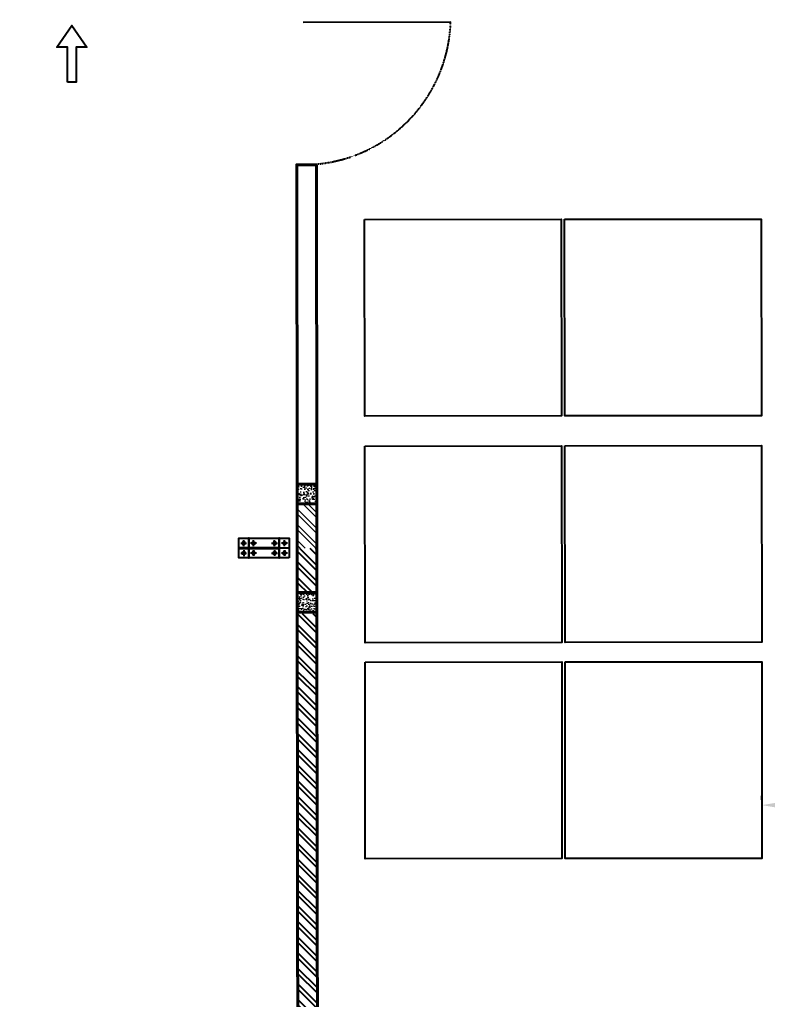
# Model space of a CAD drawing. Header units: feet. Extents: x -99009 to 3252343, y -11094690 to 9035152.
# Drawn here: x 2510470 to 2518075, y -1923544 to -1913578 of the extents above; entities that cross this region are included whole.
import ezdxf

# ---------------------------------------------------------------- set-up
doc = ezdxf.new("R2010")
doc.units = ezdxf.units.FT
doc.header["$PDSIZE"] = -1
doc.linetypes.add('HIDDEN2', pattern=[0.1875, 0.125, -0.0625])
doc.layers.add('1', color=1, linetype='Continuous')
doc.layers.add('DOOR', color=5, linetype='Continuous')
doc.layers.add('HATCH WALL', color=7, linetype='Continuous', true_color=0x7d7d7d)
for name, color, linetype, lineweight in [('NAMEPLATE-LINE', 1, 'Continuous', 0), ('RCC', 3, 'Continuous', 40), ('ROAD', 134, 'Continuous', 0), ('WALL', 10, 'Continuous', 40)]:
    doc.layers.add(name, color=color, linetype=linetype, lineweight=lineweight)
doc.styles.add('MM', font='dutch.ttf')
doc.dimstyles.new('MANI (feet)', dxfattribs={"dimtxt": 2.5, "dimasz": 2, "dimexe": 0.477, "dimexo": 0.477, "dimgap": 0.5222, "dimtad": 1, "dimdec": 0, "dimlfac": 0.03937, "dimzin": 4, "dimdsep": 46, "dimlunit": 3, "dimtxsty": 'MM', "dimcen": 0, "dimclrd": 1, "dimclre": 1, "dimclrt": 50, "dimadec": 5, "dimazin": 2, "dimtfac": 1, "dimtdec": 0, "dimtmove": 0, "dimatfit": 3, "dimfxl": 1, "dimtolj": 1, "dimtzin": 0, "dimlwd": -1, "dimlwe": -1, "dimarcsym": 0})
pattern_1 = [(45, (-189091.04, -251272.94), (-79.549513, 79.549513), []), (45, (-189038.01, -251272.94), (-79.549513, 79.549513), [])]

# ---------------------------------------------------------------- blocks, each defined once
blk = doc.blocks.new('DOOR 123')
blk.add_lwpolyline([(-1380.7, 0), (-1380.7, 1500, -0.410737)], format="xyb")
at = {"linetype": 'HIDDEN2'}
blk.add_lwpolyline([(-1380.7, 1499.2, -0.404482), (69.3, 0)], format="xyb", dxfattribs=at)
blk = doc.blocks.new('RCC COLUMN')
at = {"layer": 'ROAD'}
h = blk.add_hatch(dxfattribs=at)
h.set_pattern_fill('AR-CONC', color=252, scale=10)
h.set_pattern_definition([(50, (-23146.816, 205572.735), (71.726018, -6.275213), [7.5, -82.5]), (355, (-23146.82, 205572.735), (-13.875133, 75.219213), [6, -66]), (100.451444, (-23140.84, 205572.21), (57.850885, 68.944), [6.37402, -70.11421]), (46.1842, (-23146.82, 205592.735), (106.724133, -16.551928), [11.25, -123.75]), (96.635635, (-23137.92, 205591.36), (93.466195, 97.41186), [9.561034, -105.171376]), (351.184164, (-23146.82, 205592.73), (93.466195, 97.41186), [9, -99]), (21, (-23136.816, 205587.735), (59.690705, -40.261889), [7.5, -82.5]), (326, (-23136.82, 205587.735), (24.331533, 72.515005), [6, -66]), (71.451445, (-23131.84, 205584.38), (84.022238, 32.253115), [6.37402, -70.11421]), (37.5, (-23146.816, 205572.735), (1.2159855, 33.2893854), [0, -65.2, 0, -67, 0, -66.25]), (7.5, (-23146.816, 205572.735), (26.306954, 39.441171), [0, -38.2, 0, -63.7, 0, -25.25]), (327.5, (-23169.116, 205572.735), (53.3822436, -2.2554872), [0, -25, 0, -78, 0, -103.5]), (317.5, (-23179.116, 205572.735), (58.318617, 10.010498), [0, -32.5, 0, -51.8, 0, -73.5])])
h.paths.add_polyline_path([(-100, -115), (100, -115), (100, 85), (-100, 85)])
at = {"layer": 'RCC'}
blk.add_lwpolyline([(-100, -115), (100, -115), (100, 85), (-100, 85)], close=True, dxfattribs=at)
blk = doc.blocks.new('BRICK WORK RIGHT')
at = {"layer": 'NAMEPLATE-LINE'}
h = blk.add_hatch(dxfattribs=at)
h.set_pattern_fill('ANSI32', color=252, scale=300)
h.set_pattern_definition([(45, (610944.52, -49071.99), (-79.549513, 79.549513), []), (45, (610997.55, -49071.99), (-79.549513, 79.549513), [])])
h.paths.add_polyline_path([(0, 0), (-450, 0), (-450, -200), (0, -200)])
at = {"layer": 'WALL'}
blk.add_lwpolyline([(0, 0), (-450, 0), (-450, -200), (0, -200)], dxfattribs=at)
at = {"xscale": -1, "rotation": 180}
blk.add_blockref('RCC COLUMN', (-550, -115), dxfattribs=at)
blk = doc.blocks.new('WALL FOR INNER GRID')
at = {"layer": 'HATCH WALL'}
h = blk.add_hatch(dxfattribs=at)
h.set_pattern_fill('ANSI32', color=256, scale=300, style=0)
h.set_pattern_definition(pattern_1)
h.paths.add_polyline_path([(31987, -23105.6), (32452, -23105.6), (32452, -23305.6), (31987, -23305.6)])
h = blk.add_hatch(dxfattribs=at)
h.set_pattern_fill('ANSI32', color=256, scale=300, style=0)
h.set_pattern_definition(pattern_1)
h.paths.add_polyline_path([(32652, -23305.6), (37572, -23305.6), (37572, -23105.6), (32652, -23105.6)])
h = blk.add_hatch(dxfattribs=at)
h.set_pattern_fill('ANSI32', color=256, scale=300, style=0)
h.set_pattern_definition([(45, (-183306.04, -251272.94), (-79.549513, 79.549513), []), (45, (-183253.01, -251272.94), (-79.549513, 79.549513), [])])
h.paths.add_polyline_path([(37772, -23105.6), (38237, -23105.6), (38237, -23305.6), (37772, -23305.6)])
at = {"layer": 'WALL'}
for points in [[(31987, -23105.6), (32437.1, -23105.6), (32437.1, -23305.6), (31987, -23305.6)], [(31987, -23105.6), (32437.1, -23105.6), (32437.1, -23305.6), (31987, -23305.6)], [(38237, -23305.6), (37787.1, -23305.6), (37787.1, -23105.6), (38237, -23105.6)], [(38237, -23305.6), (37787.1, -23305.6), (37787.1, -23105.6), (38237, -23105.6)]]:
    blk.add_lwpolyline(points, dxfattribs=at)
blk.add_lwpolyline([(32637.1, -23305.6), (37587.1, -23305.6), (37587.1, -23105.6), (32637.1, -23105.6)], close=True, dxfattribs=at)
at = {"xscale": -1, "rotation": 180}
blk.add_blockref('RCC COLUMN', (32537.1, -23220.6), dxfattribs=at)
at = {"rotation": 180}
blk.add_blockref('RCC COLUMN', (37687.1, -23220.6), dxfattribs=at)
blk = doc.blocks.new('*D2602')
at = {"color": 1}
for p, q in [((2518018.2, -1921515.1), (2518018.1, -1921472.9)), ((2522056.3, -1921510.5), (2522056.2, -1921468.3)), ((2521656.4, -1921564.2), (2518418.3, -1921567.9))]:
    blk.add_line(p, q, dxfattribs=at)
for points in [[(2518418.2, -1921501.2), (2518418.3, -1921634.5), (2518018.3, -1921568.3)], [(2521656.4, -1921630.9), (2521656.3, -1921497.5), (2522056.4, -1921563.7)]]:
    blk.add_solid(points, dxfattribs=at)
at = {"layer": 'Defpoints', "color": 0}
for p in [(2518018.3, -1921568.3), (2518018.3, -1921610.5), (2522056.4, -1921605.9)]:
    blk.add_point(p, dxfattribs=at)
at = {"color": 50, "insert": (2520158.1, -1921164.6), "char_height": 500, "attachment_point": 5, "rotation": 0.06505, "style": 'MM'}
blk.add_mtext('\\A1;13\'-3"', dxfattribs=at)
blk = doc.blocks.new('24')
h = blk.add_hatch(color=7)
h.dxf.hatch_style = 1
edge = h.paths.add_edge_path()
edge.add_ellipse((0, 0), major_axis=(15, 0), ratio=1, start_angle=0, end_angle=360)
at = {"color": 1}
for p, q in [((-30, 0), (30, 0)), ((0, 30), (0, -30))]:
    blk.add_line(p, q, dxfattribs=at)
at = {"color": 7}
blk.add_circle((0, 0), 15, dxfattribs=at)
blk = doc.blocks.new('zw$CD60')
at = {"color": 1}
for p, rotation in [((-50, 50), 270), ((50, -50), 90.00000000000001)]:
    blk.add_blockref('24', p, dxfattribs=dict(at, rotation=rotation))
at = {"color": 1, "xscale": -1}
for p, rotation in [((50, 50), 89.99999999999982), ((-50, -50), 270)]:
    blk.add_blockref('24', p, dxfattribs=dict(at, rotation=rotation))
blk = doc.blocks.new('FD824G4')
at = {"color": 3}
blk.add_lwpolyline([(943529.3, 463793.9), (944043.3, 463793.9), (944043.3, 463593.9), (943529.3, 463593.9)], close=True, dxfattribs=at)
at = {"color": 1}
blk.add_lwpolyline([(943629.3, 463793.9), (943629.3, 463593.9), (943636.3, 463593.9), (943636.3, 463691.4), (943936.3, 463691.4), (943936.3, 463593.9), (943943.3, 463593.9), (943943.3, 463793.9), (943936.3, 463793.9), (943936.3, 463696.4), (943636.3, 463696.4), (943636.3, 463793.9)], close=True, dxfattribs=at)
at = {"color": 4}
for points in [[(943629.3, 463696.4), (943629.3, 463691.4), (943529.3, 463691.4), (943529.3, 463696.4)], [(943943.3, 463696.4), (943943.3, 463691.4), (944043.3, 463691.4), (944043.3, 463696.4)]]:
    blk.add_lwpolyline(points, close=True, dxfattribs=at)
at = {"color": 1, "xscale": -1, "rotation": 270}
blk.add_blockref('zw$CD60', (943629.3, 463693.9), dxfattribs=at)
at = {"color": 1, "rotation": 90}
blk.add_blockref('zw$CD60', (943943.3, 463693.9), dxfattribs=at)

msp = doc.modelspace()

# ---------------------------------------------------------------- linework, layer by layer
msp.add_lwpolyline([(2510956.95935, -1914213.32788), (2510956.55645, -1913858.465), (2510847.37569, -1913858.58896), (2511001.04312, -1913640.1098), (2511155.20626, -1913858.23946), (2511046.0255, -1913858.36342), (2511046.4284, -1914213.2263), (2510956.95935, -1914213.32788)])
at = {"color": 3}
for points in [[(2513977.76944, -1915612.17781), (2515977.76815, -1915609.90708), (2515980.03888, -1917609.90579), (2513980.04017, -1917612.17652)], [(2516011.48929, -1915609.8688), (2518011.488, -1915607.59806), (2518013.75874, -1917607.59677), (2516013.76003, -1917609.86751)], [(2513980.3855, -1917916.33269), (2515980.38421, -1917914.06196), (2515982.65494, -1919914.06067), (2513982.65623, -1919916.3314)], [(2516014.10535, -1917914.02367), (2518014.10407, -1917911.75294), (2518016.3748, -1919911.75165), (2516016.37609, -1919914.02238)], [(2513982.88108, -1920114.37517), (2515982.87979, -1920112.10444), (2515985.15053, -1922112.10315), (2513985.15182, -1922114.37388)], [(2516016.60094, -1920112.06615), (2518016.59965, -1920109.79542), (2518018.87038, -1922109.79413), (2516018.87167, -1922112.06486)]]:
    msp.add_lwpolyline(points, close=True, dxfattribs=at)
at = {"layer": '1'}
msp.add_arc((2520410.24778, -1978395.99612), 100000, 84.1346387202, 194.3871675539, dxfattribs=at)
at = {"layer": 'WALL'}
msp.add_lwpolyline([(2513488.28613, -1915054.11297), (2513491.97589, -1918303.94517), (2513291.97602, -1918304.17224), (2513288.28626, -1915054.34005)], close=True, dxfattribs=at)

# ---------------------------------------------------------------- block references
at = {"rotation": 180.0650517140735}
msp.add_blockref('FD824G4', (3456214.92776, -1454188.93298), dxfattribs=at)
at = {"layer": 'DOOR', "rotation": 270.0650517140735}
msp.add_blockref('DOOR 123', (2513355.90342, -1914984.94989), dxfattribs=at)
at = {"layer": 'WALL', "rotation": 270.0650517140735}
for name, p in [('BRICK WORK RIGHT', (2513492.71388, -1918953.94475)), ('WALL FOR INNER GRID', (2536562.00448, -1886940.90189))]:
    msp.add_blockref(name, p, dxfattribs=at)

# ---------------------------------------------------------------- dimensions: what is measured, and where the dimension line sits
at = {"color": 3}
dim = msp.add_linear_dim(base=(2518018.25562, -1921568.32417), p1=(2522056.40331, -1921605.94314), p2=(2518018.30353, -1921610.52787), angle=0.065051714, dimstyle='MANI (feet)', override={"dimscale": 200, "dimarcsym": 1}, dxfattribs=at)
dim.commit()
dim.dimension.update_dxf_attribs({"geometry": '*D2602', "text_midpoint": (2520158.59366, -1921565.8941), "dimtype": 160})

doc.saveas('drawing.dxf')
